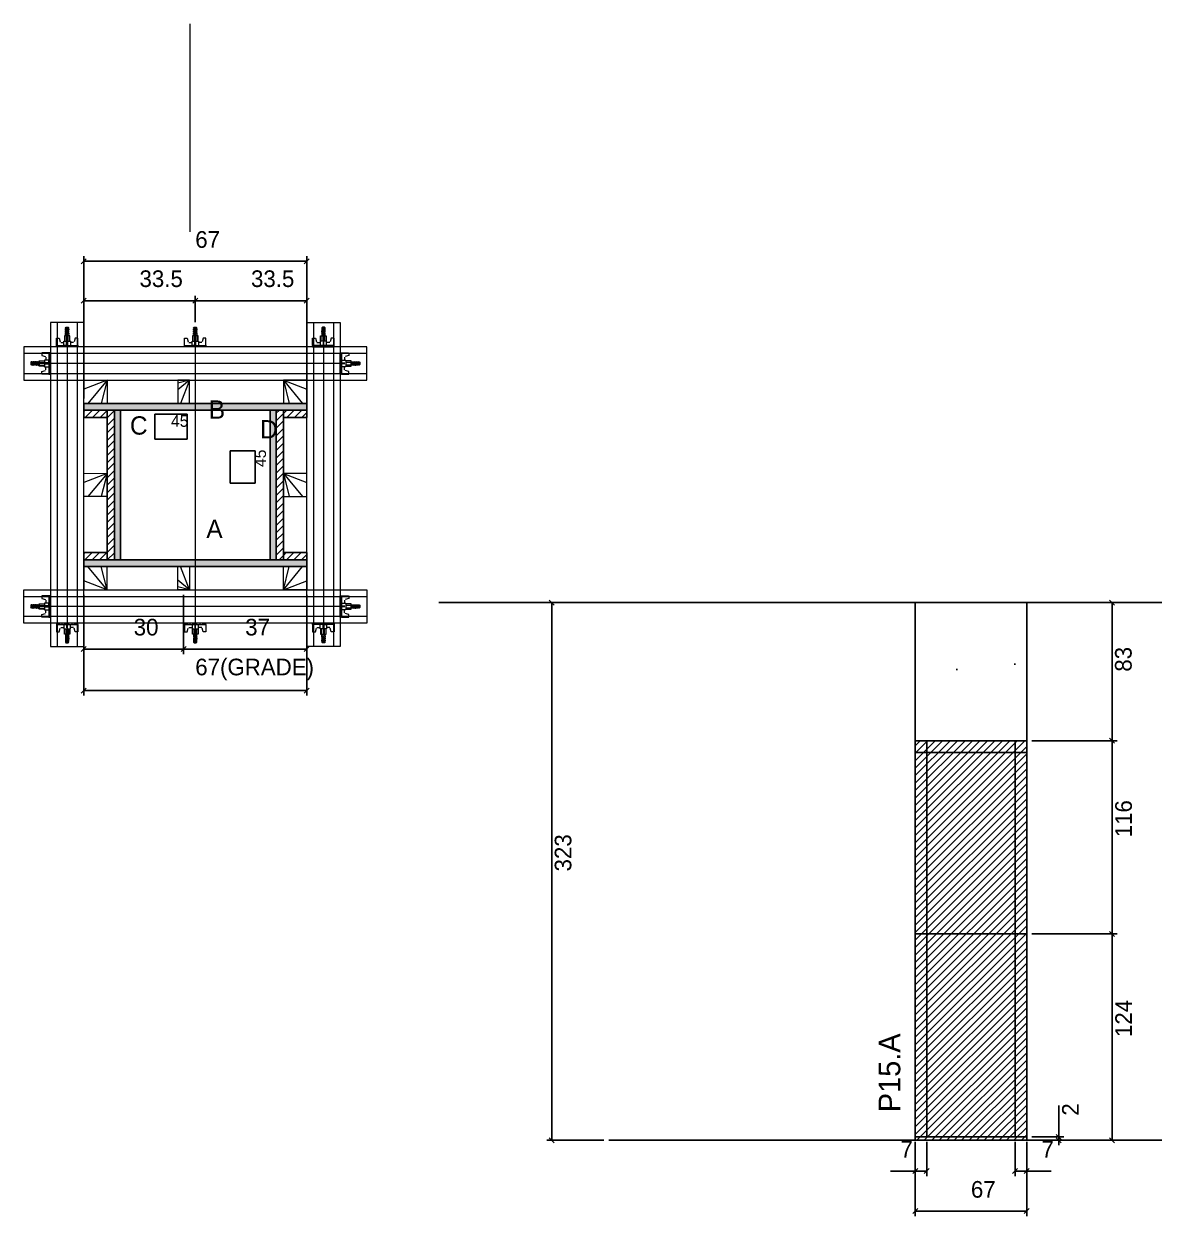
# Model space of a CAD drawing. Header units: metres. Extents: x 6723 to 8047, y 8490 to 9206.
# Drawn here: x 6723 to 7403, y 8490 to 9206 of the extents above; entities that cross this region are included whole.
import ezdxf

# ---------------------------------------------------------------- set-up
doc = ezdxf.new("R2010")
doc.units = ezdxf.units.M
for name, color, linetype in [('CHAPA', 7, 'Continuous'), ('COTA', 7, 'Continuous'), ('Hachura', 7, 'Continuous'), ('Madeira', 7, 'Continuous'), ('NIVEL 2° PAV.', 7, 'Continuous'), ('Nível', 7, 'Continuous'), ('Painéis', 7, 'Continuous'), ('Perfil Metálico', 7, 'Continuous'), ('SARR_2.2x7', 7, 'Continuous'), ('SARRAFO', 7, 'Continuous'), ('Texto Seção', 7, 'Continuous'), ('TEXTO_GERAL', 7, 'Continuous')]:
    doc.layers.add(name, color=color, linetype=linetype)

msp = doc.modelspace()

# ---------------------------------------------------------------- hatches: boundary and pattern name
at = {"layer": 'COTA'}
h = msp.add_hatch(dxfattribs=at)
h.set_pattern_fill('AR-CONC')
h.paths.add_polyline_path([(7325.98, 8858.16), (7258.98, 8858.16), (7258.98, 8775.16), (7325.98, 8775.16), (7325.98, 8858.16)])
at = {"layer": 'Hachura'}
h = msp.add_hatch(color=7, dxfattribs=at)
h.dxf.hatch_style = 1
h.paths.add_polyline_path([(6759.42, 8973.82), (6759.42, 8977.82), (6893.42, 8977.82), (6893.42, 8973.82), (6759.42, 8973.82)])
h = msp.add_hatch(color=7, dxfattribs=at)
h.dxf.hatch_style = 1
h.paths.add_polyline_path([(6759.42, 8973.82), (6759.42, 8977.82), (6893.42, 8977.82), (6893.42, 8973.82), (6759.42, 8973.82)])
h = msp.add_hatch(dxfattribs=at)
h.set_pattern_fill('ANSI31')
h.paths.add_polyline_path([(6773.42, 8973.82), (6773.42, 8969.42), (6759.42, 8969.42), (6759.42, 8973.82), (6773.42, 8973.82)])
h = msp.add_hatch(dxfattribs=at)
h.set_pattern_fill('ANSI31')
h.paths.add_polyline_path([(6773.4, 8883.83), (6777.8, 8883.83), (6777.81, 8973.83), (6773.41, 8973.83), (6773.4, 8883.83)])
h = msp.add_hatch(color=7, dxfattribs=at)
h.dxf.hatch_style = 1
h.paths.add_polyline_path([(6781.42, 8973.82), (6777.82, 8973.82), (6777.82, 8883.82), (6781.42, 8883.82), (6781.42, 8973.82)])
h = msp.add_hatch(color=7, dxfattribs=at)
h.dxf.hatch_style = 1
h.paths.add_polyline_path([(6781.42, 8973.82), (6777.82, 8973.82), (6777.82, 8883.82), (6781.42, 8883.82), (6781.42, 8973.82)])
h = msp.add_hatch(color=7, dxfattribs=at)
h.dxf.hatch_style = 1
h.paths.add_polyline_path([(6875.02, 8973.82), (6871.42, 8973.82), (6871.42, 8883.82), (6875.02, 8883.82), (6875.02, 8973.82)])
h = msp.add_hatch(color=7, dxfattribs=at)
h.dxf.hatch_style = 1
h.paths.add_polyline_path([(6875.02, 8973.82), (6871.42, 8973.82), (6871.42, 8883.82), (6875.02, 8883.82), (6875.02, 8973.82)])
h = msp.add_hatch(dxfattribs=at)
h.set_pattern_fill('ANSI31')
h.paths.add_polyline_path([(6879.42, 8883.82), (6875.02, 8883.82), (6875.02, 8973.82), (6879.42, 8973.82), (6879.42, 8883.82)])
h = msp.add_hatch(dxfattribs=at)
h.set_pattern_fill('ANSI31')
h.paths.add_polyline_path([(6879.42, 8973.82), (6879.42, 8969.42), (6893.42, 8969.42), (6893.42, 8973.82), (6879.42, 8973.82)])
h = msp.add_hatch(dxfattribs=at)
h.set_pattern_fill('ANSI31')
h.paths.add_polyline_path([(6773.42, 8883.82), (6773.42, 8888.22), (6759.42, 8888.22), (6759.42, 8883.82), (6773.42, 8883.82)])
h = msp.add_hatch(color=7, dxfattribs=at)
h.dxf.hatch_style = 1
h.paths.add_polyline_path([(6759.42, 8883.82), (6759.42, 8879.82), (6893.42, 8879.82), (6893.42, 8883.82), (6759.42, 8883.82)])
h = msp.add_hatch(color=7, dxfattribs=at)
h.dxf.hatch_style = 1
h.paths.add_polyline_path([(6759.42, 8883.82), (6759.42, 8879.82), (6893.42, 8879.82), (6893.42, 8883.82), (6759.42, 8883.82)])
h = msp.add_hatch(dxfattribs=at)
h.set_pattern_fill('ANSI31')
h.paths.add_polyline_path([(6879.42, 8883.82), (6879.42, 8888.22), (6893.42, 8888.22), (6893.42, 8883.82), (6879.42, 8883.82)])
h = msp.add_hatch(dxfattribs=at)
h.set_pattern_fill('ANSI31')
h.paths.add_polyline_path([(7325.98, 8535.16), (7325.98, 8775.16), (7258.98, 8775.16), (7258.98, 8535.16), (7325.98, 8535.16)])

# ---------------------------------------------------------------- linework, layer by layer
at = {"layer": 'CHAPA', "color": 1, "lineweight": 25}
for points in [[(6759.42, 8973.82), (6759.42, 8977.82), (6893.42, 8977.82), (6893.42, 8973.82)], [(6759.42, 8973.82), (6759.42, 8977.82), (6893.42, 8977.82), (6893.42, 8973.82)], [(6781.42, 8973.82), (6777.82, 8973.82), (6777.82, 8883.82), (6781.42, 8883.82)], [(6781.42, 8973.82), (6777.82, 8973.82), (6777.82, 8883.82), (6781.42, 8883.82)], [(6875.02, 8973.82), (6871.42, 8973.82), (6871.42, 8883.82), (6875.02, 8883.82)], [(6875.02, 8973.82), (6871.42, 8973.82), (6871.42, 8883.82), (6875.02, 8883.82)], [(6759.42, 8883.82), (6759.42, 8879.82), (6893.42, 8879.82), (6893.42, 8883.82)], [(6759.42, 8883.82), (6759.42, 8879.82), (6893.42, 8879.82), (6893.42, 8883.82)]]:
    msp.add_lwpolyline(points, close=True, dxfattribs=at)
at = {"layer": 'COTA', "color": 0, "lineweight": 25}
for p, q in [((6760.92, 9064.73), (6757.92, 9061.73)), ((6891.92, 9061.73), (6894.92, 9064.73)), ((6760.92, 9041.05), (6757.92, 9038.05)), ((6827.92, 9041.05), (6824.92, 9038.05)), ((6824.92, 9038.05), (6827.92, 9041.05)), ((6891.92, 9038.05), (6894.92, 9041.05)), ((7378.79, 8856.66), (7375.79, 8859.66)), ((6760.94, 8831.7), (6757.94, 8828.7)), ((6817.93, 8828.7), (6820.93, 8831.7)), ((6820.93, 8831.7), (6817.93, 8828.7)), ((6891.93, 8828.7), (6894.93, 8831.7)), ((6760.92, 8806.76), (6757.92, 8803.76)), ((6891.92, 8803.76), (6894.92, 8806.76)), ((7375.79, 8776.66), (7378.79, 8773.66)), ((7378.79, 8773.66), (7375.79, 8776.66)), ((7378.79, 8657.66), (7375.79, 8660.66)), ((7375.79, 8660.66), (7378.79, 8657.66)), ((7343.74, 8538.66), (7346.74, 8535.66)), ((7346.74, 8533.66), (7343.74, 8536.66)), ((7375.79, 8536.66), (7378.79, 8533.66)), ((7260.48, 8518.15), (7257.48, 8515.15)), ((7264.48, 8515.15), (7267.48, 8518.15)), ((7320.48, 8518.15), (7317.48, 8515.15)), ((7324.48, 8515.15), (7327.48, 8518.15)), ((7260.48, 8494.05), (7257.48, 8491.05)), ((7324.48, 8491.05), (7327.48, 8494.05))]:
    msp.add_line(p, q, dxfattribs=at)
at = {"layer": 'COTA', "color": 241, "lineweight": 25}
for p, q in [((6759.42, 8980.82), (6759.42, 9066.23)), ((6893.42, 9063.23), (6759.42, 9063.23)), ((6893.42, 8980.82), (6893.42, 9066.23)), ((6759.42, 9014.82), (6759.42, 9042.55)), ((6826.42, 9026.62), (6826.42, 9042.55)), ((6826.42, 9026.62), (6826.42, 9042.55)), ((6893.42, 9014.82), (6893.42, 9042.55)), ((6759.42, 9039.55), (6826.42, 9039.55)), ((6893.42, 9039.55), (6826.42, 9039.55)), ((6759.42, 8862.82), (6759.42, 8802.26)), ((6759.44, 8862.81), (6759.44, 8827.2)), ((6819.43, 8862.81), (6819.43, 8827.2)), ((6819.43, 8862.81), (6819.43, 8827.2)), ((6893.42, 8862.82), (6893.42, 8802.26)), ((6893.43, 8862.81), (6893.43, 8827.2)), ((7325.98, 8858.16), (7258.98, 8858.16)), ((7258.98, 8775.16), (7258.98, 8858.16)), ((7325.98, 8775.16), (7325.98, 8858.16)), ((6759.44, 8830.2), (6819.43, 8830.2)), ((6819.43, 8830.2), (6893.43, 8830.2)), ((6893.42, 8805.26), (6759.42, 8805.26))]:
    msp.add_line(p, q, dxfattribs=at)
at = {"layer": 'COTA', "color": 180, "lineweight": 25}
for p, q in [((6821.53, 8971.28), (6802.2, 8971.28)), ((6802.2, 8971.28), (6802.2, 8956.28)), ((6821.53, 8956.28), (6821.53, 8971.28)), ((6802.2, 8956.28), (6821.53, 8956.28)), ((6862.42, 8949.34), (6847.42, 8949.34)), ((6847.42, 8949.34), (6847.42, 8930.01)), ((6862.42, 8930.01), (6862.42, 8949.34)), ((6847.42, 8930.01), (6862.42, 8930.01))]:
    msp.add_line(p, q, dxfattribs=at)
at = {"layer": 'COTA', "color": 4, "lineweight": 25}
for p, q in [((7328.98, 8858.16), (7380.29, 8858.16)), ((7377.29, 8775.16), (7377.29, 8858.16)), ((7328.98, 8775.16), (7380.29, 8775.16)), ((7328.98, 8775.16), (7380.29, 8775.16)), ((7377.29, 8659.16), (7377.29, 8775.16)), ((7328.98, 8659.16), (7380.29, 8659.16)), ((7328.98, 8659.16), (7380.29, 8659.16)), ((7377.29, 8535.16), (7377.29, 8659.16)), ((7345.24, 8537.16), (7345.24, 8555.96)), ((7258.98, 8534.16), (7258.98, 8489.55)), ((7258.98, 8532.16), (7258.98, 8513.65)), ((7265.98, 8534.16), (7265.98, 8513.65)), ((7318.98, 8534.16), (7318.98, 8513.65)), ((7325.98, 8534.16), (7325.98, 8489.55)), ((7325.98, 8532.16), (7325.98, 8513.65)), ((7328.98, 8537.16), (7348.24, 8537.16)), ((7328.98, 8535.16), (7348.24, 8535.16)), ((7328.98, 8535.16), (7380.29, 8535.16)), ((7345.24, 8535.16), (7345.24, 8537.16)), ((7345.24, 8535.16), (7345.24, 8532.16)), ((7258.98, 8516.65), (7244.25, 8516.65)), ((7265.98, 8516.65), (7258.98, 8516.65)), ((7318.98, 8516.65), (7325.98, 8516.65)), ((7325.98, 8516.65), (7340.71, 8516.65)), ((7325.98, 8492.55), (7258.98, 8492.55))]:
    msp.add_line(p, q, dxfattribs=at)
at = {"layer": 'Hachura', "color": 0, "lineweight": 9}
for p, q in [((6750.45, 9021.57), (6748.31, 9022.64)), ((6750.45, 9020.41), (6748.31, 9021.48)), ((6750.45, 9019.25), (6748.31, 9020.32)), ((6749.58, 9018.53), (6748.31, 9019.16)), ((6748.35, 9022.89), (6750.51, 9021.8)), ((6748.35, 9021.73), (6750.51, 9020.64)), ((6748.35, 9020.56), (6750.51, 9019.48)), ((6748.42, 9023.3), (6748.74, 9023.62)), ((6748.42, 9022.98), (6748.42, 9023.3)), ((6750.35, 9023.3), (6748.42, 9023.3)), ((6748.42, 9022.98), (6750.35, 9022.01)), ((6748.42, 9022.98), (6750.35, 9022.01)), ((6748.42, 9021.82), (6748.42, 9022.46)), ((6750.35, 9021.5), (6748.42, 9022.46)), ((6748.42, 9021.82), (6750.35, 9020.85)), ((6748.42, 9020.66), (6748.42, 9021.3)), ((6750.35, 9020.33), (6748.42, 9021.3)), ((6748.42, 9021.09), (6748.42, 9021.3)), ((6748.42, 9020.66), (6750.35, 9019.69)), ((6748.42, 9019.5), (6748.42, 9020.14)), ((6750.35, 9019.17), (6748.42, 9020.14)), ((6748.42, 9019.5), (6750.35, 9018.53)), ((6749.32, 9018.53), (6748.42, 9018.98)), ((6748.42, 9018.53), (6748.42, 9018.98)), ((6748.74, 9023.62), (6750.03, 9023.62)), ((6750.35, 9022.66), (6749.06, 9023.3)), ((6750.45, 9022.74), (6749.32, 9023.3)), ((6749.84, 9023.3), (6750.51, 9022.96)), ((6750.35, 9023.3), (6750.03, 9023.62)), ((6750.1, 9023.3), (6750.35, 9023.17)), ((6750.35, 9022.66), (6750.35, 9022.01)), ((6750.35, 9020.85), (6750.35, 9021.5)), ((6750.35, 9020.12), (6750.35, 9020.33)), ((6750.35, 9020.12), (6750.35, 9019.69)), ((6750.35, 9019.17), (6750.35, 9018.53)), ((6827.42, 9021.58), (6825.28, 9022.65)), ((6827.42, 9020.42), (6825.28, 9021.49)), ((6827.42, 9019.26), (6825.28, 9020.33)), ((6826.54, 9018.53), (6825.28, 9019.17)), ((6825.31, 9022.89), (6827.48, 9021.81)), ((6825.31, 9021.73), (6827.48, 9020.65)), ((6825.31, 9020.57), (6827.48, 9019.48)), ((6825.38, 9023.3), (6825.7, 9023.62)), ((6825.38, 9022.98), (6825.38, 9023.3)), ((6827.32, 9023.3), (6825.38, 9023.3)), ((6825.38, 9022.98), (6827.32, 9022.01)), ((6825.38, 9022.98), (6827.32, 9022.01)), ((6825.38, 9021.82), (6825.38, 9022.47)), ((6827.32, 9021.5), (6825.38, 9022.47)), ((6825.38, 9021.82), (6827.32, 9020.85)), ((6825.38, 9020.66), (6825.38, 9021.3)), ((6827.32, 9020.34), (6825.38, 9021.3)), ((6825.38, 9021.09), (6825.38, 9021.3)), ((6825.38, 9020.66), (6827.32, 9019.69)), ((6825.38, 9019.5), (6825.38, 9020.14)), ((6827.32, 9019.18), (6825.38, 9020.14)), ((6825.38, 9019.5), (6827.32, 9018.53)), ((6826.29, 9018.53), (6825.38, 9018.98)), ((6825.38, 9018.53), (6825.38, 9018.98)), ((6825.7, 9023.62), (6826.99, 9023.62)), ((6827.32, 9022.66), (6826.03, 9023.3)), ((6827.42, 9022.74), (6826.29, 9023.3)), ((6826.8, 9023.3), (6827.48, 9022.97)), ((6827.32, 9023.3), (6826.99, 9023.62)), ((6827.06, 9023.3), (6827.32, 9023.18)), ((6827.32, 9022.66), (6827.32, 9022.01)), ((6827.32, 9020.85), (6827.32, 9021.5)), ((6827.32, 9020.13), (6827.32, 9020.34)), ((6827.32, 9020.13), (6827.32, 9019.69)), ((6827.32, 9019.18), (6827.32, 9018.53)), ((6903, 9023.3), (6902.32, 9022.96)), ((6904.49, 9022.89), (6902.32, 9021.8)), ((6904.49, 9021.73), (6902.32, 9020.64)), ((6904.49, 9020.56), (6902.32, 9019.48)), ((6902.38, 9022.74), (6903.51, 9023.3)), ((6902.38, 9021.57), (6904.52, 9022.64)), ((6902.38, 9020.41), (6904.52, 9021.48)), ((6902.38, 9019.25), (6904.52, 9020.32)), ((6902.48, 9023.3), (6902.8, 9023.62)), ((6902.74, 9023.3), (6902.48, 9023.17)), ((6902.48, 9022.66), (6903.77, 9023.3)), ((6902.48, 9023.3), (6904.42, 9023.3)), ((6904.41, 9022.98), (6902.48, 9022.01)), ((6904.41, 9022.98), (6902.48, 9022.01)), ((6902.48, 9022.66), (6902.48, 9022.01)), ((6902.48, 9021.5), (6904.41, 9022.46)), ((6904.41, 9021.82), (6902.48, 9020.85)), ((6902.48, 9020.85), (6902.48, 9021.5)), ((6902.48, 9020.33), (6904.41, 9021.3)), ((6904.41, 9020.66), (6902.48, 9019.69)), ((6902.48, 9020.12), (6902.48, 9020.33)), ((6902.48, 9019.17), (6904.41, 9020.14)), ((6902.48, 9020.12), (6902.48, 9019.69)), ((6904.41, 9019.5), (6902.48, 9018.53)), ((6902.48, 9019.17), (6902.48, 9018.53)), ((6904.09, 9023.62), (6902.8, 9023.62)), ((6903.25, 9018.53), (6904.52, 9019.16)), ((6903.51, 9018.53), (6904.41, 9018.98)), ((6904.42, 9023.3), (6904.09, 9023.62)), ((6904.41, 9022.98), (6904.41, 9023.3)), ((6904.41, 9021.82), (6904.41, 9022.46)), ((6904.41, 9020.66), (6904.41, 9021.3)), ((6904.41, 9021.09), (6904.41, 9021.3)), ((6904.41, 9019.5), (6904.41, 9020.14)), ((6904.41, 9018.53), (6904.41, 9018.98)), ((6743, 9016.98), (6744.68, 9016.98)), ((6743, 9011.82), (6743, 9016.96)), ((6743, 9012.72), (6755.9, 9012.72)), ((6743, 9012.72), (6748.16, 9012.72)), ((6755.9, 9011.82), (6743, 9011.82)), ((6743.14, 9012.74), (6743.14, 9011.82)), ((6743.35, 9012.74), (6743.35, 9011.82)), ((6743.69, 9012.74), (6743.69, 9011.82)), ((6744.15, 9012.74), (6744.15, 9011.82)), ((6744.68, 9016.98), (6745.26, 9014.77)), ((6745, 9012.74), (6745, 9011.82)), ((6745.57, 9014.53), (6747.52, 9014.53)), ((6746.41, 9012.74), (6746.41, 9011.82)), ((6754.95, 9011.82), (6747.13, 9011.82)), ((6747.52, 9015.3), (6751.39, 9015.3)), ((6747.52, 9012.72), (6747.52, 9015.3)), ((6749.45, 9012.72), (6747.52, 9012.72)), ((6751.13, 9018.53), (6747.77, 9018.53)), ((6747.77, 9018.53), (6747.77, 9015.3)), ((6751.13, 9018.46), (6747.77, 9018.46)), ((6748.16, 9012.72), (6748.81, 9012.72)), ((6748.49, 9012.4), (6748.49, 9012.62)), ((6748.49, 9011.97), (6748.49, 9012.4)), ((6748.81, 9018.53), (6748.81, 9015.3)), ((6749.14, 9012.72), (6749.14, 9014.72)), ((6749.45, 9012.72), (6749.45, 9011.82)), ((6749.65, 9014.72), (6749.65, 9012.72)), ((6750.35, 9018.53), (6750.35, 9015.3)), ((6750.43, 9012.6), (6750.43, 9012.17)), ((6751.13, 9015.3), (6751.13, 9018.53)), ((6751.39, 9015.3), (6751.13, 9015.3)), ((6751.39, 9015.3), (6751.13, 9015.3)), ((6753.33, 9014.53), (6751.38, 9014.53)), ((6751.39, 9015.3), (6751.39, 9012.72)), ((6752.48, 9012.74), (6752.48, 9011.82)), ((6754.22, 9016.98), (6753.64, 9014.77)), ((6753.91, 9012.74), (6753.91, 9011.82)), ((6755.9, 9016.98), (6754.22, 9016.98)), ((6754.75, 9012.74), (6754.75, 9011.82)), ((6755.21, 9012.74), (6755.21, 9011.82)), ((6755.55, 9012.74), (6755.55, 9011.82)), ((6755.76, 9012.74), (6755.76, 9011.82)), ((6755.9, 9012.72), (6755.9, 9016.98)), ((6755.9, 9012.72), (6755.9, 9011.82)), ((6819.97, 9016.98), (6821.64, 9016.98)), ((6819.97, 9011.82), (6819.97, 9016.96)), ((6819.97, 9012.73), (6832.86, 9012.73)), ((6819.97, 9012.73), (6825.13, 9012.73)), ((6832.86, 9011.82), (6819.97, 9011.82)), ((6820.11, 9012.75), (6820.11, 9011.82)), ((6820.32, 9012.75), (6820.32, 9011.82)), ((6820.65, 9012.75), (6820.65, 9011.82)), ((6821.12, 9012.75), (6821.12, 9011.82)), ((6821.64, 9016.98), (6822.22, 9014.77)), ((6821.96, 9012.75), (6821.96, 9011.82)), ((6822.54, 9014.53), (6824.48, 9014.53)), ((6823.38, 9012.75), (6823.38, 9011.82)), ((6831.91, 9011.82), (6824.1, 9011.82)), ((6824.48, 9015.31), (6828.35, 9015.31)), ((6824.48, 9012.73), (6824.48, 9015.31)), ((6826.41, 9012.73), (6824.48, 9012.73)), ((6828.09, 9018.53), (6824.74, 9018.53)), ((6824.74, 9018.53), (6824.74, 9015.31)), ((6828.09, 9018.46), (6824.74, 9018.46)), ((6825.13, 9012.73), (6825.77, 9012.73)), ((6825.46, 9012.41), (6825.46, 9012.62)), ((6825.46, 9011.97), (6825.46, 9012.41)), ((6825.77, 9018.53), (6825.77, 9015.31)), ((6826.1, 9012.73), (6826.1, 9014.73)), ((6826.41, 9012.73), (6826.41, 9011.82)), ((6826.62, 9014.73), (6826.62, 9012.73)), ((6827.32, 9018.53), (6827.32, 9015.31)), ((6827.39, 9012.6), (6827.39, 9012.17)), ((6828.09, 9015.31), (6828.09, 9018.53)), ((6828.35, 9015.31), (6828.09, 9015.31)), ((6828.35, 9015.31), (6828.09, 9015.31)), ((6828.35, 9015.31), (6828.35, 9012.73)), ((6830.29, 9014.53), (6828.35, 9014.53)), ((6829.44, 9012.75), (6829.44, 9011.82)), ((6831.19, 9016.98), (6830.61, 9014.77)), ((6830.87, 9012.75), (6830.87, 9011.82)), ((6832.86, 9016.98), (6831.19, 9016.98)), ((6831.72, 9012.75), (6831.72, 9011.82)), ((6832.18, 9012.75), (6832.18, 9011.82)), ((6832.52, 9012.75), (6832.52, 9011.82)), ((6832.73, 9012.75), (6832.73, 9011.82)), ((6832.86, 9012.73), (6832.86, 9016.98)), ((6832.86, 9012.73), (6832.86, 9011.82)), ((6896.93, 9012.72), (6896.93, 9016.98)), ((6896.93, 9016.98), (6898.61, 9016.98)), ((6909.83, 9012.72), (6896.93, 9012.72)), ((6896.93, 9012.72), (6896.93, 9011.82)), ((6896.93, 9011.82), (6909.83, 9011.82)), ((6897.07, 9012.74), (6897.07, 9011.82)), ((6897.28, 9012.74), (6897.28, 9011.82)), ((6897.62, 9012.74), (6897.62, 9011.82)), ((6897.89, 9011.82), (6905.7, 9011.82)), ((6898.08, 9012.74), (6898.08, 9011.82)), ((6898.61, 9016.98), (6899.19, 9014.77)), ((6898.92, 9012.74), (6898.92, 9011.82)), ((6899.5, 9014.53), (6901.45, 9014.53)), ((6900.36, 9012.74), (6900.36, 9011.82)), ((6905.32, 9015.3), (6901.45, 9015.3)), ((6901.45, 9015.3), (6901.45, 9012.72)), ((6901.45, 9015.3), (6901.71, 9015.3)), ((6901.45, 9015.3), (6901.71, 9015.3)), ((6901.71, 9018.53), (6905.06, 9018.53)), ((6901.71, 9015.3), (6901.71, 9018.53)), ((6901.71, 9018.46), (6905.06, 9018.46)), ((6902.41, 9012.6), (6902.41, 9012.17)), ((6902.48, 9018.53), (6902.48, 9015.3)), ((6903.18, 9014.72), (6903.18, 9012.72)), ((6903.38, 9012.72), (6905.32, 9012.72)), ((6903.39, 9012.72), (6903.39, 9011.82)), ((6903.7, 9012.72), (6903.7, 9014.72)), ((6904.03, 9018.53), (6904.03, 9015.3)), ((6904.67, 9012.72), (6904.03, 9012.72)), ((6904.34, 9012.4), (6904.34, 9012.62)), ((6904.34, 9011.97), (6904.34, 9012.4)), ((6909.83, 9012.72), (6904.67, 9012.72)), ((6905.06, 9018.53), (6905.06, 9015.3)), ((6905.32, 9012.72), (6905.32, 9015.3)), ((6907.26, 9014.53), (6905.32, 9014.53)), ((6906.42, 9012.74), (6906.42, 9011.82)), ((6908.16, 9016.98), (6907.57, 9014.77)), ((6907.84, 9012.74), (6907.84, 9011.82)), ((6909.83, 9016.98), (6908.16, 9016.98)), ((6908.68, 9012.74), (6908.68, 9011.82)), ((6909.14, 9012.74), (6909.14, 9011.82)), ((6909.48, 9012.74), (6909.48, 9011.82)), ((6909.69, 9012.74), (6909.69, 9011.82)), ((6909.83, 9011.82), (6909.83, 9016.96)), ((6734.23, 9008.27), (6734.23, 9006.59)), ((6734.23, 9006.59), (6736.44, 9006.01)), ((6739.39, 9008.26), (6734.26, 9008.26)), ((6736.68, 9005.7), (6736.68, 9003.75)), ((6738.47, 9008.13), (6739.4, 9008.13)), ((6738.47, 9007.92), (6739.4, 9007.92)), ((6738.47, 9007.58), (6739.4, 9007.58)), ((6738.47, 9007.11), (6739.4, 9007.11)), ((6738.47, 9006.27), (6739.4, 9006.27)), ((6738.47, 9004.86), (6739.4, 9004.86)), ((6738.49, 9008.27), (6738.49, 8995.37)), ((6738.49, 9008.27), (6738.49, 9003.11)), ((6739.39, 8995.37), (6739.39, 9008.26)), ((6913.44, 8995.37), (6913.44, 9008.26)), ((6913.44, 9008.26), (6918.58, 9008.26)), ((6914.36, 9008.12), (6913.44, 9008.12)), ((6914.36, 9007.91), (6913.44, 9007.91)), ((6914.36, 9007.58), (6913.44, 9007.58)), ((6914.36, 9007.11), (6913.44, 9007.11)), ((6914.36, 9006.27), (6913.44, 9006.27)), ((6914.36, 9004.86), (6913.44, 9004.86)), ((6914.34, 9008.26), (6914.34, 8995.37)), ((6914.34, 9008.26), (6914.34, 9003.11)), ((6916.15, 9005.69), (6916.15, 9003.75)), ((6918.6, 9006.59), (6916.39, 9006.01)), ((6918.6, 9008.26), (6918.6, 9006.59)), ((6727.91, 9002.85), (6727.59, 9002.53)), ((6727.59, 9002.53), (6727.59, 9001.24)), ((6727.91, 9000.92), (6727.59, 9001.24)), ((6728.24, 9002.85), (6727.91, 9002.85)), ((6727.91, 9000.92), (6727.91, 9002.85)), ((6728.56, 9000.91), (6727.91, 9002.2)), ((6728.48, 9000.81), (6727.91, 9001.95)), ((6727.91, 9001.43), (6728.25, 9000.76)), ((6727.91, 9001.17), (6728.04, 9000.91)), ((6728.24, 9002.85), (6729.2, 9000.91)), ((6728.24, 9002.85), (6729.2, 9000.91)), ((6728.33, 9002.92), (6729.41, 9000.76)), ((6728.56, 9000.91), (6729.2, 9000.91)), ((6729.64, 9000.81), (6728.57, 9002.96)), ((6729.4, 9002.85), (6728.75, 9002.85)), ((6729.72, 9000.91), (6728.75, 9002.85)), ((6729.4, 9002.85), (6730.36, 9000.91)), ((6729.49, 9002.92), (6730.57, 9000.76)), ((6730.36, 9000.91), (6729.72, 9000.91)), ((6730.8, 9000.81), (6729.73, 9002.96)), ((6730.56, 9002.85), (6729.91, 9002.85)), ((6730.88, 9000.91), (6729.91, 9002.85)), ((6730.12, 9002.85), (6729.91, 9002.85)), ((6730.56, 9002.85), (6731.52, 9000.91)), ((6730.65, 9002.92), (6731.73, 9000.76)), ((6731.09, 9000.91), (6730.88, 9000.91)), ((6731.96, 9000.81), (6730.89, 9002.96)), ((6731.72, 9002.85), (6731.07, 9002.85)), ((6732.04, 9000.91), (6731.07, 9002.85)), ((6731.09, 9000.91), (6731.52, 9000.91)), ((6731.72, 9002.85), (6732.69, 9000.91)), ((6732.04, 9000.91), (6732.69, 9000.91)), ((6732.69, 9001.69), (6732.05, 9002.96)), ((6732.69, 9001.95), (6732.23, 9002.85)), ((6732.69, 9002.85), (6732.23, 9002.85)), ((6732.69, 9000.14), (6732.69, 9003.49)), ((6732.69, 9003.49), (6735.91, 9003.49)), ((6732.69, 9002.46), (6735.91, 9002.46)), ((6732.69, 9000.91), (6735.91, 9000.91)), ((6735.91, 9000.14), (6732.69, 9000.14)), ((6732.75, 9000.14), (6732.75, 9003.49)), ((6734.23, 8997.04), (6736.44, 8997.63)), ((6735.91, 9003.75), (6735.91, 8999.88)), ((6738.49, 9003.75), (6735.91, 9003.75)), ((6735.91, 8999.88), (6735.91, 9000.14)), ((6735.91, 8999.88), (6735.91, 9000.14)), ((6735.91, 8999.88), (6738.49, 8999.88)), ((6738.49, 9002.13), (6736.49, 9002.13)), ((6736.49, 9001.61), (6738.49, 9001.61)), ((6736.68, 8997.94), (6736.68, 8999.89)), ((6738.47, 8998.79), (6739.39, 8998.79)), ((6738.47, 8997.36), (6739.4, 8997.36)), ((6738.49, 9001.82), (6738.49, 9003.75)), ((6738.49, 9003.11), (6738.49, 9002.46)), ((6738.49, 9001.82), (6739.39, 9001.82)), ((6738.81, 9002.78), (6738.6, 9002.78)), ((6738.62, 9000.84), (6739.05, 9000.84)), ((6739.24, 9002.78), (6738.81, 9002.78)), ((6739.39, 8996.32), (6739.39, 9004.14)), ((6913.44, 8996.32), (6913.44, 9004.13)), ((6914.34, 9001.82), (6913.44, 9001.82)), ((6914.36, 8998.79), (6913.44, 8998.79)), ((6914.36, 8997.36), (6913.44, 8997.36)), ((6913.59, 9002.78), (6914.02, 9002.78)), ((6914.22, 9000.84), (6913.78, 9000.84)), ((6914.02, 9002.78), (6914.24, 9002.78)), ((6914.34, 9001.82), (6914.34, 9003.75)), ((6914.34, 9003.75), (6916.92, 9003.75)), ((6914.34, 9003.11), (6914.34, 9002.46)), ((6914.34, 9002.13), (6916.34, 9002.13)), ((6916.34, 9001.61), (6914.34, 9001.61)), ((6916.92, 8999.88), (6914.34, 8999.88)), ((6916.15, 8997.94), (6916.15, 8999.88)), ((6918.6, 8997.04), (6916.39, 8997.62)), ((6916.92, 9003.75), (6916.92, 8999.88)), ((6920.15, 9003.49), (6916.92, 9003.49)), ((6920.15, 9002.46), (6916.92, 9002.46)), ((6920.15, 9000.91), (6916.92, 9000.91)), ((6916.92, 9000.14), (6920.15, 9000.14)), ((6916.92, 8999.88), (6916.92, 9000.14)), ((6916.92, 8999.88), (6916.92, 9000.14)), ((6920.08, 9000.14), (6920.08, 9003.49)), ((6920.15, 9000.14), (6920.15, 9003.49)), ((6920.15, 9001.69), (6920.78, 9002.95)), ((6921.12, 9002.85), (6920.15, 9000.91)), ((6920.15, 9001.94), (6920.6, 9002.85)), ((6920.15, 9002.85), (6920.6, 9002.85)), ((6920.79, 9000.91), (6920.15, 9000.91)), ((6920.79, 9000.91), (6921.76, 9002.85)), ((6920.87, 9000.81), (6921.94, 9002.95)), ((6922.18, 9002.92), (6921.1, 9000.75)), ((6921.12, 9002.85), (6921.76, 9002.85)), ((6922.28, 9002.85), (6921.31, 9000.91)), ((6921.74, 9000.91), (6921.31, 9000.91)), ((6921.74, 9000.91), (6921.95, 9000.91)), ((6921.95, 9000.91), (6922.92, 9002.85)), ((6922.03, 9000.81), (6923.1, 9002.95)), ((6923.34, 9002.92), (6922.26, 9000.75)), ((6922.28, 9002.85), (6922.92, 9002.85)), ((6923.44, 9002.85), (6922.47, 9000.91)), ((6922.47, 9000.91), (6923.12, 9000.91)), ((6922.71, 9002.85), (6922.92, 9002.85)), ((6923.12, 9000.91), (6924.08, 9002.85)), ((6923.19, 9000.81), (6924.26, 9002.95)), ((6924.51, 9002.92), (6923.42, 9000.75)), ((6923.44, 9002.85), (6924.08, 9002.85)), ((6924.6, 9002.85), (6923.63, 9000.91)), ((6924.6, 9002.85), (6923.63, 9000.91)), ((6924.28, 9000.91), (6923.63, 9000.91)), ((6924.28, 9000.91), (6924.92, 9002.2)), ((6924.36, 9000.81), (6924.92, 9001.94)), ((6924.92, 9001.43), (6924.58, 9000.75)), ((6924.6, 9002.85), (6924.92, 9002.85)), ((6924.92, 9001.17), (6924.79, 9000.91)), ((6924.92, 9002.85), (6925.24, 9002.53)), ((6924.92, 9000.91), (6924.92, 9002.85)), ((6924.92, 9000.91), (6925.24, 9001.24)), ((6925.24, 9002.53), (6925.24, 9001.24)), ((6734.23, 8995.37), (6734.23, 8997.04)), ((6738.49, 8995.37), (6734.23, 8995.37)), ((6738.47, 8996.52), (6739.4, 8996.52)), ((6738.47, 8996.05), (6739.4, 8996.05)), ((6738.47, 8995.72), (6739.4, 8995.72)), ((6738.47, 8995.51), (6739.4, 8995.51)), ((6738.49, 8995.37), (6739.39, 8995.37)), ((6914.36, 8996.51), (6913.44, 8996.51)), ((6914.36, 8996.05), (6913.44, 8996.05)), ((6914.36, 8995.71), (6913.44, 8995.71)), ((6914.36, 8995.5), (6913.44, 8995.5)), ((6914.34, 8995.37), (6913.44, 8995.37)), ((6914.34, 8995.37), (6918.6, 8995.37)), ((6918.6, 8995.37), (6918.6, 8997.04)), ((6734.23, 8862.27), (6734.23, 8860.59)), ((6739.39, 8862.26), (6734.26, 8862.26)), ((6738.47, 8862.13), (6739.4, 8862.13)), ((6738.47, 8861.92), (6739.4, 8861.92)), ((6738.47, 8861.58), (6739.4, 8861.58)), ((6738.47, 8861.11), (6739.4, 8861.11)), ((6738.49, 8862.27), (6738.49, 8849.37)), ((6738.49, 8862.27), (6738.49, 8857.11)), ((6739.39, 8849.37), (6739.39, 8862.26)), ((6913.44, 8849.37), (6913.44, 8862.26)), ((6913.44, 8862.26), (6918.58, 8862.26)), ((6914.36, 8862.12), (6913.44, 8862.12)), ((6914.36, 8861.91), (6913.44, 8861.91)), ((6914.36, 8861.58), (6913.44, 8861.58)), ((6914.36, 8861.11), (6913.44, 8861.11)), ((6914.34, 8862.26), (6914.34, 8849.37)), ((6914.34, 8862.26), (6914.34, 8857.11)), ((6918.6, 8862.26), (6918.6, 8860.59)), ((6727.91, 8856.85), (6727.59, 8856.53)), ((6727.59, 8856.53), (6727.59, 8855.24)), ((6727.91, 8854.92), (6727.59, 8855.24)), ((6728.24, 8856.85), (6727.91, 8856.85)), ((6727.91, 8854.92), (6727.91, 8856.85)), ((6728.56, 8854.91), (6727.91, 8856.2)), ((6728.48, 8854.81), (6727.91, 8855.95)), ((6727.91, 8855.43), (6728.25, 8854.76)), ((6727.91, 8855.17), (6728.04, 8854.91)), ((6728.24, 8856.85), (6729.2, 8854.91)), ((6728.24, 8856.85), (6729.2, 8854.91)), ((6728.33, 8856.92), (6729.41, 8854.76)), ((6728.56, 8854.91), (6729.2, 8854.91)), ((6729.64, 8854.81), (6728.57, 8856.96)), ((6729.4, 8856.85), (6728.75, 8856.85)), ((6729.72, 8854.91), (6728.75, 8856.85)), ((6729.4, 8856.85), (6730.36, 8854.91)), ((6729.49, 8856.92), (6730.57, 8854.76)), ((6730.36, 8854.91), (6729.72, 8854.91)), ((6730.8, 8854.81), (6729.73, 8856.96)), ((6730.56, 8856.85), (6729.91, 8856.85)), ((6730.88, 8854.91), (6729.91, 8856.85)), ((6730.12, 8856.85), (6729.91, 8856.85)), ((6730.56, 8856.85), (6731.52, 8854.91)), ((6730.65, 8856.92), (6731.73, 8854.76)), ((6731.09, 8854.91), (6730.88, 8854.91)), ((6731.96, 8854.81), (6730.89, 8856.96)), ((6731.72, 8856.85), (6731.07, 8856.85)), ((6732.04, 8854.91), (6731.07, 8856.85)), ((6731.09, 8854.91), (6731.52, 8854.91)), ((6731.72, 8856.85), (6732.69, 8854.91)), ((6732.04, 8854.91), (6732.69, 8854.91)), ((6732.69, 8855.69), (6732.05, 8856.96)), ((6732.69, 8855.95), (6732.23, 8856.85)), ((6732.69, 8856.85), (6732.23, 8856.85)), ((6732.69, 8854.14), (6732.69, 8857.49)), ((6732.69, 8857.49), (6735.91, 8857.49)), ((6732.69, 8856.46), (6735.91, 8856.46)), ((6732.69, 8854.91), (6735.91, 8854.91)), ((6735.91, 8854.14), (6732.69, 8854.14)), ((6732.75, 8854.14), (6732.75, 8857.49)), ((6734.23, 8860.59), (6736.44, 8860.01)), ((6735.91, 8857.75), (6735.91, 8853.88)), ((6738.49, 8857.75), (6735.91, 8857.75)), ((6735.91, 8853.88), (6735.91, 8854.14)), ((6735.91, 8853.88), (6735.91, 8854.14)), ((6735.91, 8853.88), (6738.49, 8853.88)), ((6738.49, 8856.13), (6736.49, 8856.13)), ((6736.49, 8855.61), (6738.49, 8855.61)), ((6736.68, 8859.7), (6736.68, 8857.75)), ((6736.68, 8851.94), (6736.68, 8853.89)), ((6738.47, 8860.27), (6739.4, 8860.27)), ((6738.47, 8858.86), (6739.4, 8858.86)), ((6738.49, 8855.82), (6738.49, 8857.75)), ((6738.49, 8857.11), (6738.49, 8856.46)), ((6738.49, 8855.82), (6739.39, 8855.82)), ((6738.81, 8856.78), (6738.6, 8856.78)), ((6738.62, 8854.84), (6739.05, 8854.84)), ((6739.24, 8856.78), (6738.81, 8856.78)), ((6739.39, 8850.32), (6739.39, 8858.14)), ((6914.36, 8860.27), (6913.44, 8860.27)), ((6914.36, 8858.86), (6913.44, 8858.86)), ((6913.44, 8850.32), (6913.44, 8858.13)), ((6914.34, 8855.82), (6913.44, 8855.82)), ((6913.59, 8856.78), (6914.02, 8856.78)), ((6914.22, 8854.84), (6913.78, 8854.84)), ((6914.02, 8856.78), (6914.24, 8856.78)), ((6914.34, 8855.82), (6914.34, 8857.75)), ((6914.34, 8857.75), (6916.92, 8857.75)), ((6914.34, 8857.11), (6914.34, 8856.46)), ((6914.34, 8856.13), (6916.34, 8856.13)), ((6916.34, 8855.61), (6914.34, 8855.61)), ((6916.92, 8853.88), (6914.34, 8853.88)), ((6916.15, 8859.69), (6916.15, 8857.75)), ((6916.15, 8851.94), (6916.15, 8853.88)), ((6918.6, 8860.59), (6916.39, 8860.01)), ((6916.92, 8857.75), (6916.92, 8853.88)), ((6920.15, 8857.49), (6916.92, 8857.49)), ((6920.15, 8856.46), (6916.92, 8856.46)), ((6920.15, 8854.91), (6916.92, 8854.91)), ((6916.92, 8854.14), (6920.15, 8854.14)), ((6916.92, 8853.88), (6916.92, 8854.14)), ((6916.92, 8853.88), (6916.92, 8854.14)), ((6920.08, 8854.14), (6920.08, 8857.49)), ((6920.15, 8854.14), (6920.15, 8857.49)), ((6920.15, 8855.69), (6920.78, 8856.95)), ((6921.12, 8856.85), (6920.15, 8854.91)), ((6920.15, 8855.94), (6920.6, 8856.85)), ((6920.15, 8856.85), (6920.6, 8856.85)), ((6920.79, 8854.91), (6920.15, 8854.91)), ((6920.79, 8854.91), (6921.76, 8856.85)), ((6920.87, 8854.81), (6921.94, 8856.95)), ((6922.18, 8856.92), (6921.1, 8854.75)), ((6921.12, 8856.85), (6921.76, 8856.85)), ((6922.28, 8856.85), (6921.31, 8854.91)), ((6921.74, 8854.91), (6921.31, 8854.91)), ((6921.74, 8854.91), (6921.95, 8854.91)), ((6921.95, 8854.91), (6922.92, 8856.85)), ((6922.03, 8854.81), (6923.1, 8856.95)), ((6923.34, 8856.92), (6922.26, 8854.75)), ((6922.28, 8856.85), (6922.92, 8856.85)), ((6923.44, 8856.85), (6922.47, 8854.91)), ((6922.47, 8854.91), (6923.12, 8854.91)), ((6922.71, 8856.85), (6922.92, 8856.85)), ((6923.12, 8854.91), (6924.08, 8856.85)), ((6923.19, 8854.81), (6924.26, 8856.95)), ((6924.51, 8856.92), (6923.42, 8854.75)), ((6923.44, 8856.85), (6924.08, 8856.85)), ((6924.6, 8856.85), (6923.63, 8854.91)), ((6924.6, 8856.85), (6923.63, 8854.91)), ((6924.28, 8854.91), (6923.63, 8854.91)), ((6924.28, 8854.91), (6924.92, 8856.2)), ((6924.36, 8854.81), (6924.92, 8855.94)), ((6924.92, 8855.43), (6924.58, 8854.75)), ((6924.6, 8856.85), (6924.92, 8856.85)), ((6924.92, 8855.17), (6924.79, 8854.91)), ((6924.92, 8856.85), (6925.24, 8856.53)), ((6924.92, 8854.91), (6924.92, 8856.85)), ((6924.92, 8854.91), (6925.24, 8855.24)), ((6925.24, 8856.53), (6925.24, 8855.24)), ((6734.23, 8851.04), (6736.44, 8851.63)), ((6734.23, 8849.37), (6734.23, 8851.04)), ((6738.49, 8849.37), (6734.23, 8849.37)), ((6738.47, 8852.79), (6739.39, 8852.79)), ((6738.47, 8851.36), (6739.4, 8851.36)), ((6738.47, 8850.52), (6739.4, 8850.52)), ((6738.47, 8850.05), (6739.4, 8850.05)), ((6738.47, 8849.72), (6739.4, 8849.72)), ((6738.47, 8849.51), (6739.4, 8849.51)), ((6738.49, 8849.37), (6739.39, 8849.37)), ((6914.36, 8852.79), (6913.44, 8852.79)), ((6914.36, 8851.36), (6913.44, 8851.36)), ((6914.36, 8850.51), (6913.44, 8850.51)), ((6914.36, 8850.05), (6913.44, 8850.05)), ((6914.36, 8849.71), (6913.44, 8849.71)), ((6914.36, 8849.5), (6913.44, 8849.5)), ((6914.34, 8849.37), (6913.44, 8849.37)), ((6914.34, 8849.37), (6918.6, 8849.37)), ((6918.6, 8851.04), (6916.39, 8851.62)), ((6918.6, 8849.37), (6918.6, 8851.04)), ((6743, 8844.92), (6755.9, 8844.92)), ((6743, 8844.92), (6748.16, 8844.92)), ((6743, 8840.66), (6744.68, 8840.66)), ((6755.9, 8845.82), (6743.01, 8845.82)), ((6743.01, 8845.82), (6743.01, 8840.69)), ((6743.14, 8844.9), (6743.14, 8845.83)), ((6743.35, 8844.9), (6743.35, 8845.83)), ((6743.69, 8844.9), (6743.69, 8845.83)), ((6744.15, 8844.9), (6744.15, 8845.83)), ((6744.68, 8840.66), (6745.26, 8842.87)), ((6745, 8844.9), (6745, 8845.83)), ((6745.57, 8843.11), (6747.52, 8843.11)), ((6746.41, 8844.9), (6746.41, 8845.83)), ((6754.95, 8845.82), (6747.13, 8845.82)), ((6749.45, 8844.92), (6747.52, 8844.92)), ((6747.52, 8844.92), (6747.52, 8842.34)), ((6747.52, 8842.34), (6751.39, 8842.34)), ((6747.77, 8839.11), (6747.77, 8842.34)), ((6748.16, 8844.92), (6748.81, 8844.92)), ((6748.49, 8845.67), (6748.49, 8845.24)), ((6748.49, 8845.24), (6748.49, 8845.03)), ((6748.81, 8839.11), (6748.81, 8842.34)), ((6749.14, 8844.92), (6749.14, 8842.92)), ((6749.45, 8844.92), (6749.45, 8845.82)), ((6749.66, 8842.92), (6749.66, 8844.92)), ((6750.35, 8839.11), (6750.35, 8842.34)), ((6750.43, 8845.05), (6750.43, 8845.48)), ((6751.13, 8842.34), (6751.13, 8839.11)), ((6751.39, 8842.34), (6751.13, 8842.34)), ((6751.39, 8842.34), (6751.13, 8842.34)), ((6753.33, 8843.11), (6751.38, 8843.11)), ((6751.39, 8842.34), (6751.39, 8844.92)), ((6752.48, 8844.9), (6752.48, 8845.82)), ((6754.22, 8840.66), (6753.64, 8842.87)), ((6753.91, 8844.9), (6753.91, 8845.83)), ((6755.9, 8840.66), (6754.22, 8840.66)), ((6754.75, 8844.9), (6754.75, 8845.83)), ((6755.22, 8844.9), (6755.22, 8845.83)), ((6755.55, 8844.9), (6755.55, 8845.83)), ((6755.76, 8844.9), (6755.76, 8845.83)), ((6755.9, 8844.92), (6755.9, 8845.82)), ((6755.9, 8844.92), (6755.9, 8840.66)), ((6832.86, 8845.82), (6819.97, 8845.82)), ((6819.97, 8845.82), (6819.97, 8840.69)), ((6819.97, 8844.92), (6832.86, 8844.92)), ((6819.97, 8844.92), (6825.13, 8844.92)), ((6819.97, 8840.67), (6821.64, 8840.67)), ((6820.11, 8844.9), (6820.11, 8845.83)), ((6820.32, 8844.9), (6820.32, 8845.83)), ((6820.65, 8844.9), (6820.65, 8845.83)), ((6821.12, 8844.9), (6821.12, 8845.83)), ((6821.64, 8840.67), (6822.22, 8842.88)), ((6821.96, 8844.9), (6821.96, 8845.83)), ((6822.54, 8843.12), (6824.48, 8843.12)), ((6823.38, 8844.9), (6823.38, 8845.83)), ((6831.91, 8845.82), (6824.1, 8845.82)), ((6826.42, 8844.92), (6824.48, 8844.92)), ((6824.48, 8844.92), (6824.48, 8842.34)), ((6824.48, 8842.34), (6828.35, 8842.34)), ((6824.74, 8839.12), (6824.74, 8842.34)), ((6825.13, 8844.92), (6825.77, 8844.92)), ((6825.46, 8845.67), (6825.46, 8845.24)), ((6825.46, 8845.24), (6825.46, 8845.03)), ((6825.77, 8839.12), (6825.77, 8842.34)), ((6826.1, 8844.92), (6826.1, 8842.92)), ((6826.41, 8844.92), (6826.41, 8845.82)), ((6826.62, 8842.92), (6826.62, 8844.92)), ((6827.32, 8839.12), (6827.32, 8842.34)), ((6827.39, 8845.05), (6827.39, 8845.48)), ((6828.09, 8842.34), (6828.09, 8839.12)), ((6828.35, 8842.34), (6828.09, 8842.34)), ((6828.35, 8842.34), (6828.09, 8842.34)), ((6828.35, 8842.34), (6828.35, 8844.92)), ((6830.29, 8843.12), (6828.35, 8843.12)), ((6829.44, 8844.9), (6829.44, 8845.82)), ((6831.19, 8840.67), (6830.61, 8842.88)), ((6830.87, 8844.9), (6830.87, 8845.83)), ((6832.86, 8840.67), (6831.19, 8840.67)), ((6831.72, 8844.9), (6831.72, 8845.83)), ((6832.18, 8844.9), (6832.18, 8845.83)), ((6832.52, 8844.9), (6832.52, 8845.83)), ((6832.73, 8844.9), (6832.73, 8845.83)), ((6832.86, 8844.92), (6832.86, 8845.82)), ((6832.86, 8844.92), (6832.86, 8840.67)), ((6896.93, 8845.82), (6909.83, 8845.82)), ((6896.93, 8844.92), (6896.93, 8845.82)), ((6909.83, 8844.92), (6896.93, 8844.92)), ((6896.93, 8844.92), (6896.93, 8840.66)), ((6896.93, 8840.66), (6898.61, 8840.66)), ((6897.07, 8844.9), (6897.07, 8845.83)), ((6897.28, 8844.9), (6897.28, 8845.83)), ((6897.62, 8844.9), (6897.62, 8845.83)), ((6897.89, 8845.82), (6905.7, 8845.82)), ((6898.08, 8844.9), (6898.08, 8845.83)), ((6898.61, 8840.66), (6899.19, 8842.87)), ((6898.92, 8844.9), (6898.92, 8845.83)), ((6899.5, 8843.11), (6901.45, 8843.11)), ((6900.36, 8844.9), (6900.36, 8845.82)), ((6901.45, 8842.34), (6901.45, 8844.92)), ((6905.32, 8842.34), (6901.45, 8842.34)), ((6901.45, 8842.34), (6901.71, 8842.34)), ((6901.45, 8842.34), (6901.71, 8842.34)), ((6901.71, 8842.34), (6901.71, 8839.11)), ((6902.41, 8845.05), (6902.41, 8845.48)), ((6902.48, 8839.11), (6902.48, 8842.34)), ((6903.18, 8842.92), (6903.18, 8844.92)), ((6903.38, 8844.92), (6905.32, 8844.92)), ((6903.39, 8844.92), (6903.39, 8845.82)), ((6903.69, 8844.92), (6903.69, 8842.92)), ((6904.67, 8844.92), (6904.03, 8844.92)), ((6904.03, 8839.11), (6904.03, 8842.34)), ((6904.34, 8845.67), (6904.34, 8845.24)), ((6904.34, 8845.24), (6904.34, 8845.03)), ((6909.83, 8844.92), (6904.67, 8844.92)), ((6905.06, 8839.11), (6905.06, 8842.34)), ((6905.32, 8844.92), (6905.32, 8842.34)), ((6907.26, 8843.11), (6905.32, 8843.11)), ((6906.42, 8844.9), (6906.42, 8845.83)), ((6908.15, 8840.66), (6907.57, 8842.87)), ((6907.84, 8844.9), (6907.84, 8845.83)), ((6909.83, 8840.66), (6908.15, 8840.66)), ((6908.68, 8844.9), (6908.68, 8845.83)), ((6909.14, 8844.9), (6909.14, 8845.83)), ((6909.48, 8844.9), (6909.48, 8845.83)), ((6909.69, 8844.9), (6909.69, 8845.83)), ((6909.83, 8845.82), (6909.83, 8840.69)), ((6751.13, 8839.18), (6747.77, 8839.18)), ((6751.13, 8839.11), (6747.77, 8839.11)), ((6749.58, 8839.11), (6748.31, 8838.48)), ((6750.45, 8838.39), (6748.31, 8837.32)), ((6750.45, 8837.23), (6748.31, 8836.16)), ((6750.45, 8836.07), (6748.31, 8835)), ((6748.35, 8837.08), (6750.51, 8838.16)), ((6748.35, 8835.92), (6750.51, 8837)), ((6748.35, 8834.76), (6750.51, 8835.84)), ((6748.42, 8838.15), (6750.35, 8839.11)), ((6749.32, 8839.11), (6748.42, 8838.66)), ((6748.42, 8839.11), (6748.42, 8838.66)), ((6750.35, 8838.47), (6748.42, 8837.5)), ((6748.42, 8838.15), (6748.42, 8837.5)), ((6748.42, 8836.99), (6750.35, 8837.95)), ((6750.35, 8837.31), (6748.42, 8836.34)), ((6748.42, 8836.99), (6748.42, 8836.34)), ((6748.42, 8835.83), (6750.35, 8836.79)), ((6748.42, 8836.55), (6748.42, 8836.34)), ((6750.35, 8836.15), (6748.42, 8835.18)), ((6748.42, 8835.83), (6748.42, 8835.18)), ((6748.42, 8834.66), (6750.35, 8835.63)), ((6748.42, 8834.66), (6750.35, 8835.63)), ((6748.42, 8834.66), (6748.42, 8834.34)), ((6748.42, 8834.34), (6748.74, 8834.02)), ((6750.35, 8834.34), (6748.42, 8834.34)), ((6748.74, 8834.02), (6750.03, 8834.02)), ((6750.35, 8834.99), (6749.06, 8834.34)), ((6750.45, 8834.91), (6749.32, 8834.34)), ((6749.84, 8834.34), (6750.51, 8834.68)), ((6750.35, 8834.34), (6750.03, 8834.02)), ((6750.1, 8834.34), (6750.35, 8834.47)), ((6750.35, 8838.47), (6750.35, 8839.11)), ((6750.35, 8837.52), (6750.35, 8837.95)), ((6750.35, 8837.52), (6750.35, 8837.31)), ((6750.35, 8836.79), (6750.35, 8836.15)), ((6750.35, 8834.99), (6750.35, 8835.63)), ((6828.09, 8839.19), (6824.74, 8839.19)), ((6828.09, 8839.12), (6824.74, 8839.12)), ((6826.54, 8839.12), (6825.28, 8838.48)), ((6827.42, 8838.39), (6825.28, 8837.32)), ((6827.42, 8837.23), (6825.28, 8836.16)), ((6827.42, 8836.07), (6825.28, 8835)), ((6825.31, 8837.08), (6827.48, 8838.16)), ((6825.31, 8835.92), (6827.48, 8837)), ((6825.31, 8834.76), (6827.48, 8835.84)), ((6825.38, 8838.15), (6827.32, 8839.12)), ((6826.29, 8839.12), (6825.38, 8838.67)), ((6825.38, 8839.12), (6825.38, 8838.67)), ((6827.32, 8838.47), (6825.38, 8837.51)), ((6825.38, 8838.15), (6825.38, 8837.51)), ((6825.38, 8836.99), (6827.32, 8837.96)), ((6827.32, 8837.31), (6825.38, 8836.34)), ((6825.38, 8836.99), (6825.38, 8836.34)), ((6825.38, 8835.83), (6827.32, 8836.8)), ((6825.38, 8836.56), (6825.38, 8836.34)), ((6827.32, 8836.15), (6825.38, 8835.18)), ((6825.38, 8835.83), (6825.38, 8835.18)), ((6825.38, 8834.67), (6827.32, 8835.63)), ((6825.38, 8834.67), (6827.32, 8835.63)), ((6825.38, 8834.67), (6825.38, 8834.35)), ((6825.38, 8834.35), (6825.7, 8834.02)), ((6827.32, 8834.35), (6825.38, 8834.35)), ((6825.7, 8834.02), (6826.99, 8834.02)), ((6827.32, 8834.99), (6826.03, 8834.35)), ((6827.42, 8834.91), (6826.29, 8834.35)), ((6826.8, 8834.35), (6827.48, 8834.68)), ((6827.32, 8834.35), (6826.99, 8834.02)), ((6827.06, 8834.35), (6827.32, 8834.47)), ((6827.32, 8838.47), (6827.32, 8839.12)), ((6827.32, 8837.52), (6827.32, 8837.96)), ((6827.32, 8837.52), (6827.32, 8837.31)), ((6827.32, 8836.8), (6827.32, 8836.15)), ((6827.32, 8834.99), (6827.32, 8835.63)), ((6901.71, 8839.18), (6905.06, 8839.18)), ((6901.71, 8839.11), (6905.06, 8839.11)), ((6904.49, 8837.08), (6902.32, 8838.16)), ((6904.49, 8835.92), (6902.32, 8837)), ((6904.49, 8834.76), (6902.32, 8835.84)), ((6903, 8834.34), (6902.32, 8834.68)), ((6902.38, 8838.39), (6904.52, 8837.32)), ((6902.38, 8837.23), (6904.52, 8836.16)), ((6902.38, 8836.07), (6904.52, 8835)), ((6902.38, 8834.91), (6903.51, 8834.34)), ((6902.48, 8838.47), (6902.48, 8839.11)), ((6904.41, 8838.15), (6902.48, 8839.11)), ((6902.48, 8838.47), (6904.41, 8837.5)), ((6902.48, 8837.52), (6902.48, 8837.95)), ((6904.41, 8836.99), (6902.48, 8837.95)), ((6902.48, 8837.52), (6902.48, 8837.31)), ((6902.48, 8837.31), (6904.41, 8836.34)), ((6902.48, 8836.79), (6902.48, 8836.15)), ((6904.41, 8835.83), (6902.48, 8836.79)), ((6902.48, 8836.15), (6904.41, 8835.18)), ((6904.41, 8834.66), (6902.48, 8835.63)), ((6902.48, 8834.99), (6902.48, 8835.63)), ((6904.41, 8834.66), (6902.48, 8835.63)), ((6902.48, 8834.99), (6903.77, 8834.34)), ((6902.74, 8834.34), (6902.48, 8834.47)), ((6902.48, 8834.34), (6902.8, 8834.02)), ((6902.48, 8834.34), (6904.42, 8834.34)), ((6904.09, 8834.02), (6902.8, 8834.02)), ((6903.25, 8839.11), (6904.52, 8838.48)), ((6903.51, 8839.11), (6904.41, 8838.66)), ((6904.42, 8834.34), (6904.09, 8834.02)), ((6904.41, 8839.11), (6904.41, 8838.66)), ((6904.41, 8838.15), (6904.41, 8837.5)), ((6904.41, 8836.99), (6904.41, 8836.34)), ((6904.41, 8836.55), (6904.41, 8836.34)), ((6904.41, 8835.83), (6904.41, 8835.18)), ((6904.41, 8834.66), (6904.41, 8834.34))]:
    msp.add_line(p, q, dxfattribs=at)
at = {"layer": 'Hachura', "color": 251, "lineweight": 9}
for p, q in [((6749.45, 9022.62), (6749.44, 8838.82)), ((6826.42, 9022.62), (6826.41, 8838.82)), ((6903.38, 9022.62), (6903.39, 8838.82)), ((6916.19, 9001.82), (6732.39, 9001.82)), ((6916.19, 8855.82), (6732.39, 8855.82))]:
    msp.add_line(p, q, dxfattribs=at)
at = {"layer": 'Madeira', "color": 126, "lineweight": 18}
for p, q in [((6773.44, 8991.82), (6759.43, 8986.41)), ((6773.44, 8991.82), (6761.91, 8977.83)), ((6773.44, 8991.82), (6769.94, 8977.82)), ((6822.93, 8991.83), (6815.93, 8986.08)), ((6822.93, 8991.83), (6815.93, 8990.1)), ((6822.93, 8991.83), (6817.49, 8977.84)), ((6879.43, 8991.84), (6890.93, 8977.83)), ((6879.43, 8991.84), (6882.9, 8977.84)), ((6879.43, 8991.84), (6893.43, 8986.4)), ((6773.42, 8935.83), (6759.42, 8930.41)), ((6773.42, 8935.83), (6761.89, 8921.84)), ((6773.42, 8935.83), (6769.93, 8921.83)), ((6879.4, 8935.82), (6890.93, 8921.83)), ((6879.4, 8935.82), (6882.9, 8921.82)), ((6879.4, 8935.82), (6893.41, 8930.41)), ((6773.44, 8865.83), (6761.91, 8879.82)), ((6773.44, 8865.83), (6769.94, 8879.82)), ((6822.93, 8865.82), (6817.49, 8879.81)), ((6879.43, 8865.81), (6890.93, 8879.82)), ((6879.43, 8865.81), (6882.9, 8879.81)), ((6773.44, 8865.83), (6759.43, 8871.24)), ((6822.93, 8865.82), (6815.93, 8871.57)), ((6879.43, 8865.81), (6893.43, 8871.25)), ((6822.93, 8865.82), (6815.93, 8867.55))]:
    msp.add_line(p, q, dxfattribs=at)
for points in [[(6893.43, 8991.84), (6893.42, 8977.84), (6759.42, 8977.84), (6759.44, 8991.84)], [(6773.44, 8991.82), (6773.42, 8977.82), (6759.42, 8977.84), (6759.44, 8991.84)], [(6822.93, 8991.83), (6815.93, 8991.84), (6815.92, 8977.84), (6822.92, 8977.83)], [(6879.43, 8991.84), (6879.42, 8977.84), (6893.42, 8977.82), (6893.43, 8991.82)], [(6773.42, 8935.83), (6773.41, 8921.83), (6759.41, 8921.84), (6759.42, 8935.84)], [(6879.4, 8935.82), (6879.41, 8921.82), (6893.41, 8921.83), (6893.4, 8935.83)], [(6773.44, 8865.83), (6773.42, 8879.83), (6759.42, 8879.81), (6759.44, 8865.81)], [(6893.43, 8865.81), (6893.42, 8879.81), (6759.42, 8879.81), (6759.44, 8865.81)], [(6822.93, 8865.82), (6815.93, 8865.81), (6815.92, 8879.81), (6822.92, 8879.82)], [(6879.43, 8865.81), (6879.42, 8879.81), (6893.42, 8879.82), (6893.43, 8865.82)]]:
    msp.add_lwpolyline(points, close=True, dxfattribs=at)
at = {"layer": 'NIVEL 2° PAV.', "color": 4, "lineweight": 25}
for p, q in [((7037.45, 8858.16), (7043.61, 8858.16)), ((7040.61, 8535.16), (7040.61, 8858.16)), ((7071.98, 8535.16), (7037.61, 8535.16))]:
    msp.add_line(p, q, dxfattribs=at)
at = {"layer": 'NIVEL 2° PAV.', "color": 0, "lineweight": 25}
for p, q in [((7042.11, 8856.66), (7039.11, 8859.66)), ((7039.11, 8536.66), (7042.11, 8533.66))]:
    msp.add_line(p, q, dxfattribs=at)
at = {"layer": 'Nível', "color": 4, "lineweight": 25}
for p, q in [((6972.79, 8858.16), (7985.18, 8858.16)), ((7074.98, 8535.16), (7985.18, 8535.16))]:
    msp.add_line(p, q, dxfattribs=at)
at = {"layer": 'Painéis', "color": 200, "lineweight": 25}
for p, q in [((7258.98, 8775.16), (7258.98, 8535.16)), ((7258.98, 8775.16), (7325.98, 8775.16)), ((7325.98, 8535.16), (7325.98, 8775.16)), ((7325.98, 8659.16), (7258.98, 8659.16)), ((7258.98, 8537.16), (7325.98, 8537.16))]:
    msp.add_line(p, q, dxfattribs=at)
for points in [[(6871.42, 8883.82), (6871.42, 8973.82), (6781.42, 8973.82), (6781.42, 8883.82)], [(7325.98, 8537.16), (7258.98, 8537.16), (7258.98, 8535.16), (7325.98, 8535.16)]]:
    msp.add_lwpolyline(points, close=True, dxfattribs=at)
at = {"layer": 'Perfil Metálico', "color": 224, "lineweight": 18}
for p, q in [((6743.45, 9026.43), (6743.45, 8831.78)), ((6755.45, 9026.43), (6755.45, 8831.78)), ((6897.39, 9026.43), (6897.39, 8831.78)), ((6909.39, 9026.43), (6909.39, 8831.78))]:
    msp.add_line(p, q, dxfattribs=at)
for points in [[(6759.38, 9026.43), (6739.38, 9026.43), (6739.45, 8831.78), (6759.45, 8831.78)], [(6893.45, 9026.43), (6913.45, 9026.43), (6913.39, 8831.78), (6893.39, 8831.78)], [(6723.42, 9011.82), (6723.42, 8991.82), (6929.42, 8991.82), (6929.42, 9011.82)], [(6929.42, 8995.82), (6929.42, 9007.82), (6723.42, 9007.82), (6723.42, 8995.82)], [(6723.42, 8845.82), (6723.42, 8865.82), (6929.42, 8865.82), (6929.42, 8845.82)], [(6929.42, 8861.82), (6929.42, 8849.82), (6723.42, 8849.82), (6723.42, 8861.82)]]:
    msp.add_lwpolyline(points, close=True, dxfattribs=at)
at = {"layer": 'SARR_2.2x7', "color": 40, "lineweight": 25}
for p, q in [((7265.98, 8659.16), (7265.98, 8775.16)), ((7318.98, 8659.16), (7318.98, 8775.16)), ((7258.98, 8768.16), (7325.98, 8768.16)), ((7265.98, 8537.16), (7265.98, 8659.16)), ((7318.98, 8537.16), (7318.98, 8659.16))]:
    msp.add_line(p, q, dxfattribs=at)
at = {"layer": 'SARRAFO', "color": 251, "lineweight": 25}
for points in [[(6759.42, 8969.42), (6773.42, 8969.42), (6773.42, 8973.82), (6759.42, 8973.82)], [(6777.81, 8973.83), (6777.8, 8883.83), (6773.4, 8883.83), (6773.41, 8973.83)], [(6875.02, 8973.82), (6875.02, 8883.82), (6879.42, 8883.82), (6879.42, 8973.82)], [(6893.42, 8969.42), (6879.42, 8969.42), (6879.42, 8973.82), (6893.42, 8973.82)], [(6759.42, 8888.22), (6773.42, 8888.22), (6773.42, 8883.82), (6759.42, 8883.82)], [(6893.42, 8888.22), (6879.42, 8888.22), (6879.42, 8883.82), (6893.42, 8883.82)]]:
    msp.add_lwpolyline(points, close=True, dxfattribs=at)
at = {"layer": 'Texto Seção', "color": 252, "lineweight": 15}
msp.add_line((6823.42, 9080.88), (6823.42, 9205.88), dxfattribs=at)

# ---------------------------------------------------------------- texts
at = {"layer": 'COTA', "color": 241, "lineweight": 25}
for s, p in [('67', (6826.42, 9071.33)), ('33.5', (6792.92, 9047.77)), ('33.5', (6859.92, 9047.77)), ('30', (6789.44, 8838.42)), ('37', (6856.43, 8838.42)), ('67(GRADE)', (6826.42, 8814.48))]:
    msp.add_text(s, height=10, dxfattribs=at).set_placement(p)
at = {"layer": 'COTA', "color": 1, "lineweight": 25}
msp.add_text('45', height=7, dxfattribs=at).set_placement((6811.87, 8963.78))
msp.add_text('45', height=7, rotation=90, dxfattribs=at).set_placement((6868.92, 8939.67))
at = {"layer": 'COTA', "color": 240, "lineweight": 25}
for s, p in [('83', (7389.05, 8816.66)), ('116', (7389.19, 8717.16)), ('124', (7389.22, 8597.16)), ('2', (7357.24, 8549.91))]:
    msp.add_text(s, height=10, rotation=90, dxfattribs=at).set_placement(p)
for s, p in [('7', (7250.11, 8524.72)), ('7', (7334.85, 8524.72)), ('67', (7292.48, 8500.65))]:
    msp.add_text(s, height=10, dxfattribs=at).set_placement(p)
at = {"layer": 'NIVEL 2° PAV.', "color": 240, "lineweight": 25}
msp.add_text('323', height=10, rotation=90, dxfattribs=at).set_placement((7052.39, 8696.66))
at = {"layer": 'Texto Seção', "color": 7, "lineweight": 15}
msp.add_text('P15.A', height=13, rotation=90, dxfattribs=at).set_placement((7250.04, 8551.99))
at = {"layer": 'TEXTO_GERAL', "color": 7, "lineweight": 25}
for s, p in [('B', (6834.52, 8968.66)), ('C', (6787.16, 8959.09)), ('D', (6865.4, 8956.78)), ('A', (6833.06, 8896.92))]:
    msp.add_text(s, height=11, dxfattribs=at).set_placement(p)

doc.saveas('drawing.dxf')
